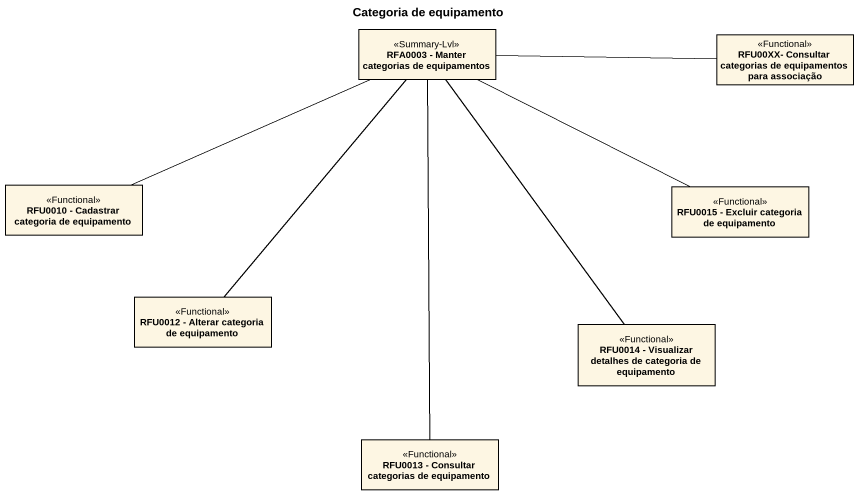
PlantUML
@startuml
title Categoria de equipamento
hide circle
hide empty members
class "RFA0003 - Manter categorias de equipamentos" as RFA0003_Manter_categorias <<Summary-Lvl>>
class "RFU00XX- Consultar categorias de equipamentos para associação" as RFU00XX_Consultar <<Functional>>
class "RFU0010 - Cadastrar categoria de equipamento" as RFU0010_Cadastrar_categoria <<Functional>>
class "RFU0015 - Excluir categoria de equipamento" as RFU0015_Excluir_categoria <<Functional>>
class "RFU0012 - Alterar categoria de equipamento" as RFU0012_Alterar_categoria <<Functional>>
class "RFU0014 - Visualizar detalhes de categoria de equipamento" as RFU0014_Visualizar_detalhes <<Functional>>
class "RFU0013 - Consultar categorias de equipamento" as RFU0013_Consultar <<Functional>>
RFU00XX_Consultar -left- RFA0003_Manter_categorias
RFU0010_Cadastrar_categoria -right- RFA0003_Manter_categorias
RFU0015_Excluir_categoria -left- RFA0003_Manter_categorias
RFU0012_Alterar_categoria -up- RFA0003_Manter_categorias
RFU0014_Visualizar_detalhes -up- RFA0003_Manter_categorias
RFU0013_Consultar -up- RFA0003_Manter_categorias
@enduml
